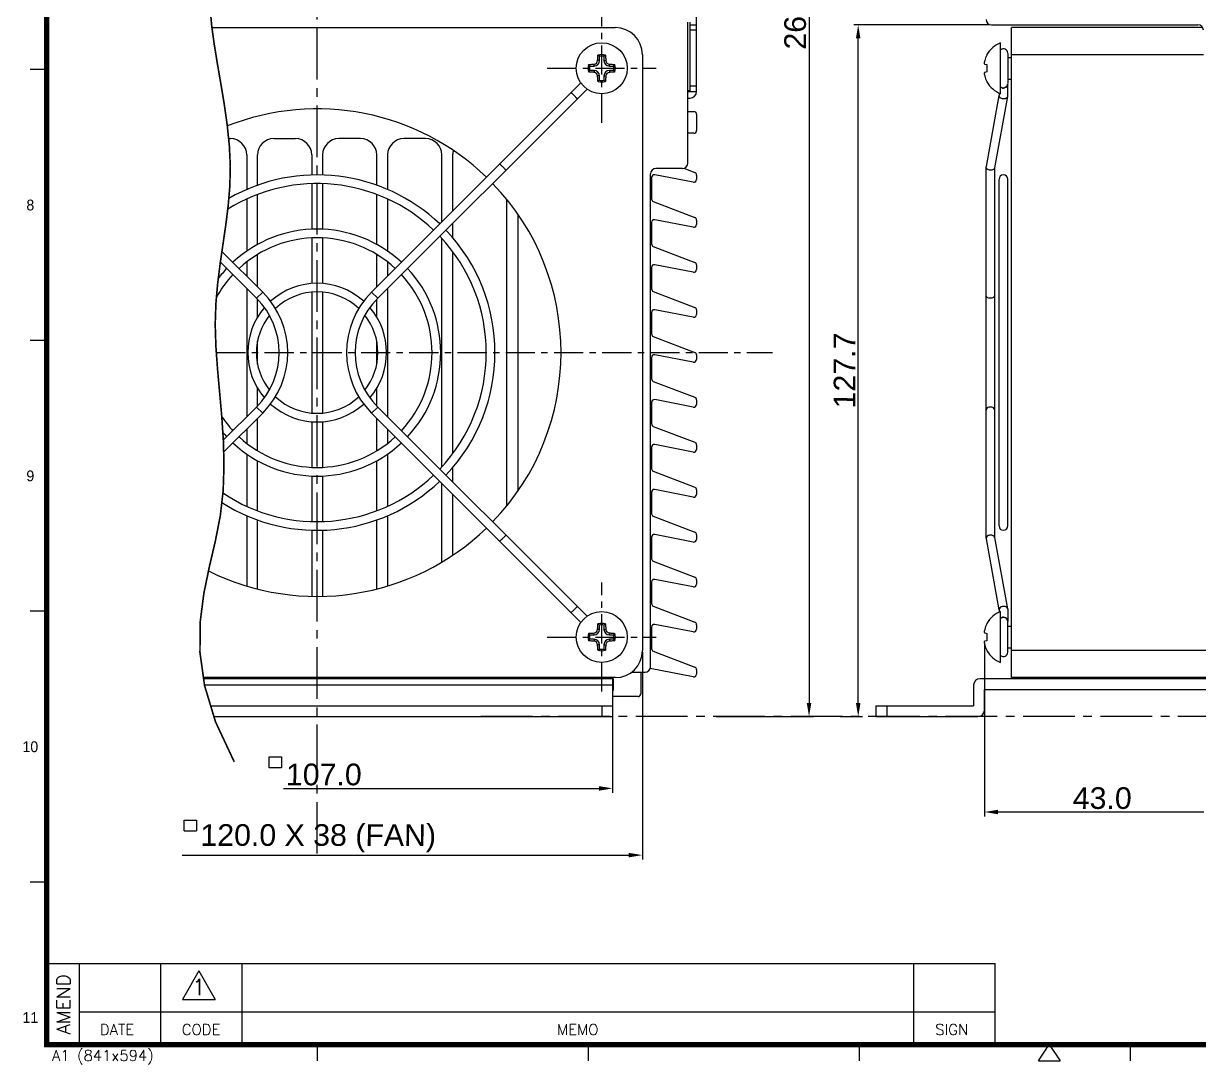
# Model space of a CAD drawing. Extents: x -329 to 5579, y -1942 to 3105.
# Drawn here: x 1796.5 to 2013.5, y -1942 to -1749.8 of the extents above; entities that cross this region are included whole.
import ezdxf
from ezdxf.enums import TextEntityAlignment as Align

# ---------------------------------------------------------------- set-up
doc = ezdxf.new("R2010")
doc.units = 0
doc.header["$PDMODE"] = 3
doc.header["$PDSIZE"] = 1.5
doc.linetypes.add('CENTER', pattern=[17.8, 10.75, -2.35, 2.35, -2.35])
doc.linetypes.add('CENTER2', pattern=[28.575, 19.05, -3.175, 3.175, -3.175])
doc.layers.get('0').update_dxf_attribs({"linetype": 'CONTINUOUS'})
doc.layers.get('DEFPOINTS').update_dxf_attribs({"linetype": 'CONTINUOUS'})
for name, color, linetype in [('3', 112, 'CENTER'), ('BRKT_HEATSINDXF_CONTINUOUS', 7, 'CONTINUOUS'), ('DIM', 1, 'CONTINUOUS'), ('FAN105X38_DXF_CONTINUOUS_L', 7, 'CONTINUOUS'), ('FAN_GRILL120DXF_CONTINUOUS', 7, 'CONTINUOUS'), ('HTSINK-400A_DXF_CONTINUOUS', 7, 'CONTINUOUS'), ('PANEL_F-SPIIDXF_CONTINUOUS', 7, 'CONTINUOUS'), ('PANEL_LT-SPIDXF_CONTINUOUS', 7, 'CONTINUOUS'), ('PH_M4X5_DXF_CONTINUOUS_LIN', 7, 'CONTINUOUS'), ('TH_M4X45_DXF_CONTINUOUS_LI', 7, 'CONTINUOUS')]:
    doc.layers.add(name, color=color, linetype=linetype)
doc.styles.add('OMI-1', font='arial.ttf', dxfattribs={"oblique": 1})
doc.styles.add('SIM', font='simplex')
doc.styles.get("Standard").update_dxf_attribs({"font": 'gulim.ttc', "width": 0.8, "height": 2})
doc.dimstyles.new('1', dxfattribs={"dimtxt": 4, "dimasz": 2.5, "dimexe": 0.8, "dimexo": 0.3, "dimgap": 0.5, "dimtad": 1, "dimtoh": 1, "dimdec": 1, "dimzin": 0, "dimtxsty": 'OMI-1', "dimcen": 0, "dimclrd": 256, "dimclre": 256, "dimclrt": 256, "dimazin": 3, "dimtfac": 0.8, "dimtdec": 1, "dimtix": 1, "dimtmove": 0, "dimatfit": 3, "dimtolj": 1, "dimtzin": 0})

# ---------------------------------------------------------------- blocks, each defined once
blk = doc.blocks.new('*D8159')
at = {"layer": 'DEFPOINTS', "color": 0}
for p in [(1897.63, -1617.6), (1924.02, -1877.8), (1941.47, -1877.8)]:
    blk.add_point(p, dxfattribs=at)
at = {"layer": 'DIM'}
for p, q in [((1897.93, -1617.6), (1942.27, -1617.6)), ((1941.47, -1620.1), (1941.47, -1875.3)), ((1924.32, -1877.8), (1942.27, -1877.8))]:
    blk.add_line(p, q, dxfattribs=at)
for points in [[(1941.89, -1620.1), (1941.06, -1620.1), (1941.47, -1617.6)], [(1941.06, -1875.3), (1941.89, -1875.3), (1941.47, -1877.8)]]:
    blk.add_solid(points, dxfattribs=at)
at = {"layer": 'DIM', "insert": (1938.93, -1747.7), "char_height": 4, "attachment_point": 5, "rotation": 90, "style": 'OMI-1'}
blk.add_mtext('\\A1;260.2', dxfattribs=at)
blk = doc.blocks.new('*D8160')
at = {"layer": 'DEFPOINTS', "color": 0}
for p in [(1950.54, -1750.08), (1974.9, -1750.08), (1946.93, -1877.8)]:
    blk.add_point(p, dxfattribs=at)
at = {"layer": 'DIM'}
for p, q in [((1974.6, -1750.08), (1949.74, -1750.08)), ((1950.54, -1875.3), (1950.54, -1752.58)), ((1947.23, -1877.8), (1951.34, -1877.8))]:
    blk.add_line(p, q, dxfattribs=at)
for points in [[(1950.96, -1752.58), (1950.13, -1752.58), (1950.54, -1750.08)], [(1950.13, -1875.3), (1950.96, -1875.3), (1950.54, -1877.8)]]:
    blk.add_solid(points, dxfattribs=at)
at = {"layer": 'DIM', "insert": (1948.03, -1813.94), "char_height": 4, "attachment_point": 5, "rotation": 90, "style": 'OMI-1'}
blk.add_mtext('\\A1;127.7', dxfattribs=at)

msp = doc.modelspace()

# ---------------------------------------------------------------- linework, layer by layer
at = {"color": 7, "linetype": 'CONTINUOUS'}
for p, q in [((1975.12, -1750.1), (2013.22, -1750.1)), ((1978.82, -1870.6), (1978.82, -1750.6)), ((2014.08, -1750.6), (1978.82, -1750.6)), ((1976.82, -1762.8), (1976.82, -1753.4)), ((1973.88, -1757.35), (1974.29, -1757.42)), ((1974.29, -1755.59), (1974.29, -1755.68)), ((1978.12, -1755.35), (1978.12, -1760.88)), ((1978.12, -1756.1), (1978.82, -1756.1)), ((2014.22, -1755.6), (1978.82, -1755.6)), ((1974.29, -1758.79), (1973.88, -1758.86)), ((1974.29, -1757.42), (1974.29, -1758.79)), ((1974.29, -1760.53), (1974.29, -1760.62)), ((1978.12, -1760.1), (1978.82, -1760.1)), ((1978.12, -1763.23), (1978.12, -1760.97)), ((1976.51, -1763.16), (1974.13, -1776.26)), ((1978.11, -1763.3), (1975.71, -1776.47)), ((1976.52, -1762.67), (1976.52, -1763.16)), ((1978.12, -1763.23), (1978.11, -1763.3)), ((1974.12, -1776.33), (1974.13, -1776.26)), ((1974.12, -1844.88), (1974.12, -1776.33)), ((1975.72, -1844.74), (1975.72, -1776.47)), ((1976.52, -1842.58), (1976.52, -1778.63)), ((1978.12, -1842.58), (1978.12, -1778.63)), ((1974.12, -1844.88), (1974.13, -1844.95)), ((1974.13, -1844.95), (1976.51, -1858.05)), ((1975.71, -1844.74), (1978.11, -1857.91)), ((1976.52, -1858.05), (1976.52, -1858.54)), ((1976.82, -1867.8), (1976.82, -1858.4)), ((1978.12, -1857.98), (1978.11, -1857.91)), ((1978.12, -1857.98), (1978.12, -1860.23)), ((1974.29, -1860.59), (1974.29, -1860.68)), ((1978.12, -1865.86), (1978.12, -1860.33)), ((1978.12, -1861.1), (1978.82, -1861.1)), ((1973.88, -1862.35), (1974.29, -1862.42)), ((1974.29, -1862.42), (1974.29, -1863.79)), ((1974.29, -1863.79), (1973.88, -1863.86)), ((1974.29, -1865.53), (1974.29, -1865.62)), ((1978.12, -1865.1), (1978.82, -1865.1)), ((2014.72, -1865.6), (1978.82, -1865.6)), ((1971.82, -1872), (1971.82, -1875.8)), ((2016.82, -1870.8), (1973.02, -1870.8)), ((2016.82, -1870.6), (1978.82, -1870.6)), ((1973.82, -1876.6), (1973.82, -1872.8)), ((1973.82, -1872.8), (2016.82, -1872.8)), ((1953.82, -1875.8), (1953.82, -1877.8)), ((1953.82, -1875.8), (1971.82, -1875.8)), ((1955.82, -1875.8), (1955.82, -1877.8)), ((1953.82, -1877.8), (1972.62, -1877.8))]:
    msp.add_line(p, q, dxfattribs=at)
for p, q in [((1800.8, -1758.35), (1797.8, -1758.35)), ((1800.8, -1808.35), (1797.8, -1808.35)), ((1800.8, -1858.35), (1797.8, -1858.35)), ((1800.8, -1908.35), (1797.8, -1908.35)), ((1800.8, -1923.35), (1975.8, -1923.35)), ((1806.8, -1923.35), (1806.8, -1938.35)), ((1821.8, -1923.35), (1821.8, -1938.35)), ((1836.8, -1923.35), (1836.8, -1938.35)), ((1960.8, -1938.35), (1960.8, -1923.35)), ((1975.8, -1938.35), (1975.8, -1923.35)), ((1828.9, -1924.74), (1825.9, -1929.99)), ((1828.9, -1924.74), (1831.9, -1929.99)), ((1825.9, -1929.99), (1831.9, -1929.99)), ((1975.8, -1932.35), (1806.8, -1932.35)), ((1850.8, -1941.35), (1850.8, -1938.35)), ((1900.8, -1941.35), (1900.8, -1938.35)), ((1950.8, -1941.35), (1950.8, -1938.35)), ((1983.8, -1941.35), (1985.8, -1938.35)), ((1985.8, -1938.35), (1987.8, -1941.35)), ((2000.8, -1941.35), (2000.8, -1938.35)), ((1983.8, -1941.35), (1987.8, -1941.35))]:
    msp.add_line(p, q)
at = {"const_width": 1}
msp.add_lwpolyline([(2600.8, -1388.35), (1800.8, -1388.35), (1800.8, -1938.35), (2600.8, -1938.35)], close=True, dxfattribs=at)
at = {"color": 7, "linetype": 'CONTINUOUS'}
for centre, radius, start, end in [((1975.12, -1749.1), 1, 180, 270), ((2013.22, -1751.1), 1, 0, 90), ((1978.67, -1758.1), 5.05, 111.5019, 150.0855), ((1977.32, -1755.3), 0.8, 0, 128.9044), ((1978.79, -1758.1), 5.11, 151.7023, 163.9637), ((1978.79, -1758.11), 5.11, 196.0363, 208.2977), ((1978.67, -1758.1), 5.05, 209.9145, 248.4981), ((1977.32, -1760.9), 0.8, 231.0956, 0), ((1977.24, -1760.89), 0.849, 240.3276, 244.7348), ((1977.32, -1760.64), 1.12, 261.9856, 269.9885), ((1977.32, -1778.6), 0.8, 0, 180), ((1977.32, -1842.6), 0.8, 180, 0), ((1978.67, -1863.1), 5.05, 111.5019, 150.0855), ((1978.79, -1863.1), 5.11, 151.7023, 163.9637), ((1977.32, -1860.3), 0.8, 0, 128.9044), ((1977.24, -1860.32), 0.849, 115.2652, 119.6724), ((1977.32, -1860.57), 1.12, 90.0115, 98.0144), ((1978.79, -1863.11), 5.11, 196.0363, 208.2977), ((1978.67, -1863.1), 5.05, 209.9145, 248.4981), ((1977.32, -1865.9), 0.8, 231.0956, 0), ((1973.02, -1872), 1.2, 90, 180), ((1972.62, -1876.6), 1.2, 270, 0)]:
    msp.add_arc(centre, radius, start, end, dxfattribs=at)
for points, knots in [([(1973.88, -1756.69), (1973.86, -1756.77), (1973.82, -1756.92), (1973.8, -1757.1), (1973.81, -1757.22), (1973.82, -1757.29), (1973.84, -1757.33), (1973.87, -1757.35), (1973.88, -1757.35)], [0, 0, 0, 0, 0.361507, 0.66813, 0.787262, 0.879636, 0.947234, 1, 1, 1, 1]), ([(1973.88, -1758.86), (1973.87, -1758.86), (1973.84, -1758.88), (1973.82, -1758.92), (1973.81, -1758.99), (1973.8, -1759.11), (1973.82, -1759.29), (1973.86, -1759.44), (1973.88, -1759.52)], [0, 0, 0, 0, 0.052734, 0.120271, 0.212573, 0.331653, 0.63834, 1, 1, 1, 1]), ([(1978.12, -1761.19), (1978.12, -1761.28), (1978.04, -1761.49), (1977.86, -1761.61), (1977.76, -1761.66)], [0, 0, 0, 0, 0.460776, 1, 1, 1, 1]), ([(1977.32, -1763.76), (1977.12, -1763.75), (1976.76, -1763.66), (1976.52, -1763.32), (1976.52, -1763.16)], [0, 0, 0, 0, 0.557768, 1, 1, 1, 1]), ([(1978.06, -1763.45), (1978.03, -1763.5), (1977.84, -1763.71), (1977.53, -1763.77), (1977.32, -1763.76)], [0, 0, 0, 0, 0.221218, 1, 1, 1, 1]), ([(1974.92, -1776.93), (1974.72, -1776.92), (1974.36, -1776.83), (1974.12, -1776.49), (1974.12, -1776.33)], [0, 0, 0, 0, 0.557766, 1, 1, 1, 1]), ([(1975.58, -1776.71), (1975.54, -1776.75), (1975.35, -1776.89), (1975.1, -1776.94), (1974.92, -1776.93)], [0, 0, 0, 0, 0.227245, 1, 1, 1, 1]), ([(1974.92, -1800.56), (1974.72, -1800.56), (1974.36, -1800.49), (1974.12, -1800.15), (1974.12, -1800)], [0, 0, 0, 0, 0.559768, 1, 1, 1, 1]), ([(1975.72, -1800), (1975.72, -1800.15), (1975.48, -1800.49), (1975.12, -1800.56), (1974.92, -1800.56)], [0, 0, 0, 0, 0.440232, 1, 1, 1, 1]), ([(1974.92, -1820.65), (1974.72, -1820.65), (1974.36, -1820.72), (1974.12, -1821.06), (1974.12, -1821.21)], [0, 0, 0, 0, 0.559768, 1, 1, 1, 1]), ([(1975.72, -1821.21), (1975.72, -1821.06), (1975.48, -1820.72), (1975.12, -1820.65), (1974.92, -1820.65)], [0, 0, 0, 0, 0.440232, 1, 1, 1, 1]), ([(1974.92, -1844.28), (1974.72, -1844.29), (1974.36, -1844.38), (1974.12, -1844.72), (1974.12, -1844.88)], [0, 0, 0, 0, 0.557766, 1, 1, 1, 1]), ([(1975.58, -1844.5), (1975.54, -1844.46), (1975.35, -1844.32), (1975.1, -1844.27), (1974.92, -1844.28)], [0, 0, 0, 0, 0.227245, 1, 1, 1, 1]), ([(1977.32, -1857.45), (1977.12, -1857.46), (1976.76, -1857.55), (1976.52, -1857.89), (1976.52, -1858.05)], [0, 0, 0, 0, 0.557768, 1, 1, 1, 1]), ([(1978.06, -1857.76), (1978.03, -1857.71), (1977.84, -1857.5), (1977.53, -1857.44), (1977.32, -1857.45)], [0, 0, 0, 0, 0.221218, 1, 1, 1, 1]), ([(1978.12, -1860.02), (1978.12, -1859.93), (1978.04, -1859.72), (1977.86, -1859.6), (1977.76, -1859.55)], [0, 0, 0, 0, 0.460776, 1, 1, 1, 1]), ([(1973.88, -1861.69), (1973.86, -1861.77), (1973.82, -1861.92), (1973.8, -1862.1), (1973.81, -1862.22), (1973.82, -1862.29), (1973.84, -1862.33), (1973.87, -1862.35), (1973.88, -1862.35)], [0, 0, 0, 0, 0.361507, 0.66813, 0.787262, 0.879636, 0.947234, 1, 1, 1, 1]), ([(1973.88, -1863.86), (1973.87, -1863.86), (1973.84, -1863.88), (1973.82, -1863.92), (1973.81, -1863.99), (1973.8, -1864.11), (1973.82, -1864.29), (1973.86, -1864.44), (1973.88, -1864.52)], [0, 0, 0, 0, 0.052734, 0.120271, 0.212573, 0.331653, 0.63834, 1, 1, 1, 1])]:
    msp.add_open_spline(points, degree=3, knots=knots, dxfattribs=at)
for points in [[(1977.16, -1761.75), (1977.06, -1761.73), (1976.96, -1761.7), (1976.87, -1761.66)], [(1977.76, -1761.66), (1977.63, -1761.73), (1977.47, -1761.76), (1977.32, -1761.76)], [(1978.11, -1763.3), (1978.1, -1763.35), (1978.08, -1763.4), (1978.06, -1763.45)], [(1975.71, -1776.47), (1975.7, -1776.56), (1975.65, -1776.65), (1975.58, -1776.71)], [(1975.71, -1844.74), (1975.7, -1844.65), (1975.65, -1844.56), (1975.58, -1844.5)], [(1978.11, -1857.91), (1978.1, -1857.86), (1978.08, -1857.81), (1978.06, -1857.76)], [(1977.16, -1859.46), (1977.06, -1859.48), (1976.96, -1859.51), (1976.87, -1859.55)], [(1977.76, -1859.55), (1977.63, -1859.48), (1977.47, -1859.45), (1977.32, -1859.45)]]:
    msp.add_open_spline(points, degree=3, dxfattribs=at)
at = {"layer": '3', "linetype": 'CENTER2', "ltscale": 0.5}
for p, q in [((1850.72, -1903.08), (1850.72, -1611.19)), ((2576.27, -1877.8), (1880.46, -1877.8))]:
    msp.add_line(p, q, dxfattribs=at)
at = {"layer": '3', "linetype": 'CENTER', "ltscale": 0.5}
for p, q in [((1903.22, -1768.17), (1903.22, -1748.04)), ((1893.16, -1758.1), (1913.28, -1758.1)), ((1832.12, -1810.6), (1934.72, -1810.6)), ((1903.22, -1873.17), (1903.22, -1853.04)), ((1893.16, -1863.1), (1913.28, -1863.1))]:
    msp.add_line(p, q, dxfattribs=at)
at = {"layer": 'BRKT_HEATSINDXF_CONTINUOUS', "color": 7, "linetype": 'CONTINUOUS'}
for p, q in [((1905.22, -1870.8), (1829.78, -1870.8)), ((1905.22, -1872), (1829.94, -1872)), ((1905.22, -1870.8), (1905.22, -1877.8)), ((1831.08, -1875.8), (1905.22, -1875.8)), ((1903.22, -1875.8), (1903.22, -1877.8)), ((1831.68, -1877.8), (1905.22, -1877.8))]:
    msp.add_line(p, q, dxfattribs=at)
at = {"layer": 'DIM'}
for p, q in [((1973.84, -1864.19), (1973.84, -1896.21)), ((1910.72, -1865.9), (1910.72, -1904.16)), ((1905.22, -1873.47), (1905.22, -1891.84)), ((1841.89, -1885.24), (1844.15, -1885.24)), ((1841.89, -1887.26), (1841.89, -1885.24)), ((1844.15, -1885.24), (1844.15, -1887.26)), ((1844.15, -1887.26), (1841.89, -1887.26)), ((1844.52, -1891.04), (1902.72, -1891.04)), ((2014.32, -1895.41), (1976.34, -1895.41)), ((1826.17, -1898.9), (1826.17, -1896.88)), ((1826.17, -1896.88), (1828.43, -1896.88)), ((1828.43, -1896.88), (1828.43, -1898.9)), ((1826.17, -1898.9), (1828.43, -1898.9)), ((1825.81, -1903.36), (1908.22, -1903.36))]:
    msp.add_line(p, q, dxfattribs=at)
at = {"layer": 'DIM', "const_width": 0.3, "flags": 128}
msp.add_lwpolyline([(1830.97, -1747.02), (1831.26, -1750.25), (1831.73, -1753.69), (1832.32, -1757.29), (1832.96, -1761.01), (1833.59, -1764.81), (1834.13, -1768.63), (1834.52, -1772.44), (1834.7, -1776.19), (1834.61, -1779.85), (1834.31, -1783.44), (1833.87, -1787), (1833.35, -1790.55), (1832.83, -1794.13), (1832.37, -1797.78), (1832.04, -1801.53), (1831.91, -1805.42), (1832.04, -1809.46), (1832.34, -1813.65), (1832.73, -1817.97), (1833.12, -1822.39), (1833.42, -1826.9), (1833.53, -1831.47), (1833.38, -1836.08), (1832.85, -1840.72), (1831.94, -1845.38), (1830.83, -1850.13), (1829.81, -1855.08), (1829.14, -1860.32), (1829.1, -1865.95), (1829.95, -1872.07), (1831.97, -1878.76), (1835.42, -1886.14)], dxfattribs=at)
at = {"layer": 'DIM'}
for points in [[(1902.72, -1891.46), (1902.72, -1890.63), (1905.22, -1891.04)], [(1976.34, -1894.99), (1976.34, -1895.82), (1973.84, -1895.41)], [(1908.22, -1903.78), (1908.22, -1902.95), (1910.72, -1903.36)]]:
    msp.add_solid(points, dxfattribs=at)
at = {"layer": 'FAN105X38_DXF_CONTINUOUS_L', "color": 7, "linetype": 'CONTINUOUS'}
for p, q in [((1831.31, -1750.6), (1905.72, -1750.6)), ((1910.72, -1755.6), (1910.72, -1865.6)), ((1905.72, -1870.6), (1829.75, -1870.6))]:
    msp.add_line(p, q, dxfattribs=at)
for centre, radius, start, end in [((1905.72, -1755.6), 5, 0, 90), ((1850.72, -1810.6), 45, 46.0171, 111.6102), ((1850.72, -1810.6), 45, 316.0171, 43.9829), ((1850.72, -1810.6), 45, 243.5489, 313.9829), ((1905.72, -1865.6), 5, 270, 0)]:
    msp.add_arc(centre, radius, start, end, dxfattribs=at)
at = {"layer": 'FAN_GRILL120DXF_CONTINUOUS', "color": 7, "linetype": 'CONTINUOUS'}
for p, q in [((1860.76, -1799.43), (1899.38, -1760.81)), ((1861.89, -1800.56), (1900.51, -1761.94)), ((1840.68, -1799.43), (1833.15, -1791.91)), ((1839.55, -1800.56), (1832.86, -1793.88)), ((1839.55, -1800.56), (1840.68, -1799.43)), ((1861.89, -1800.56), (1860.76, -1799.43)), ((1839.55, -1820.65), (1833.41, -1826.78)), ((1840.68, -1821.78), (1833.47, -1828.98)), ((1839.55, -1820.65), (1840.68, -1821.78)), ((1861.89, -1820.65), (1860.76, -1821.78)), ((1860.76, -1821.78), (1899.38, -1860.4)), ((1861.89, -1820.65), (1900.51, -1859.27))]:
    msp.add_line(p, q, dxfattribs=at)
for centre, radius, start, end in [((1850.72, -1810.6), 32.8, 46.3982, 119.7912), ((1850.72, -1810.6), 31.2, 46.47, 121.9042), ((1850.72, -1810.6), 22.8, 47.0118, 132.9882), ((1850.72, -1810.6), 21.2, 47.1636, 132.8364), ((1850.72, -1810.6), 31.2, 316.47, 43.53), ((1850.72, -1810.6), 32.8, 316.3982, 43.6018), ((1850.72, -1810.6), 21.2, 137.1636, 151.2087), ((1850.72, -1810.6), 22.8, 137.0118, 143.1466), ((1850.72, -1810.6), 21.2, 317.1636, 42.8364), ((1850.72, -1810.6), 22.8, 317.0118, 42.9882), ((1850.72, -1810.6), 12.8, 47.85, 132.15), ((1829.5, -1810.6), 14.2, 315, 45), ((1829.5, -1810.6), 15.8, 315, 45), ((1850.72, -1810.6), 11.2, 46.6843, 133.3157), ((1871.93, -1810.6), 15.8, 135, 225), ((1871.93, -1810.6), 14.2, 135, 225), ((1850.72, -1810.6), 12.8, 139.4145, 220.5855), ((1850.72, -1810.6), 12.8, 319.4145, 40.5855), ((1850.72, -1810.6), 11.2, 141.9207, 218.0793), ((1850.72, -1810.6), 11.2, 321.9207, 38.0793), ((1850.72, -1810.6), 12.8, 227.85, 312.15), ((1850.72, -1810.6), 11.2, 226.6843, 313.3157), ((1850.72, -1810.6), 21.2, 213.9078, 222.8364), ((1850.72, -1810.6), 22.8, 220.2488, 222.9882), ((1850.72, -1810.6), 21.2, 227.1636, 312.8364), ((1850.72, -1810.6), 22.8, 227.0118, 312.9882), ((1850.72, -1810.6), 31.2, 236.1281, 313.53), ((1850.72, -1810.6), 32.8, 237.5698, 313.6018)]:
    msp.add_arc(centre, radius, start, end, dxfattribs=at)
for points, knots in [([(1898.69, -1763.76), (1898.7, -1763.76), (1898.68, -1763.73), (1898.66, -1763.7), (1898.61, -1763.64), (1898.52, -1763.53), (1898.37, -1763.37), (1898.16, -1763.16), (1897.96, -1762.96), (1897.79, -1762.8), (1897.68, -1762.71), (1897.62, -1762.66), (1897.59, -1762.64), (1897.57, -1762.63), (1897.56, -1762.63)], [0, 0, 0, 0, 0.011393, 0.04021, 0.086408, 0.148302, 0.309658, 0.5, 0.690342, 0.851698, 0.913592, 0.95979, 0.988607, 1, 1, 1, 1]), ([(1885.52, -1776.93), (1885.53, -1776.93), (1885.51, -1776.9), (1885.49, -1776.87), (1885.44, -1776.81), (1885.35, -1776.7), (1885.2, -1776.54), (1884.99, -1776.33), (1884.79, -1776.13), (1884.62, -1775.97), (1884.51, -1775.88), (1884.45, -1775.83), (1884.42, -1775.81), (1884.4, -1775.8), (1884.39, -1775.8)], [0, 0, 0, 0, 0.011393, 0.04021, 0.086407, 0.148301, 0.309658, 0.5, 0.690342, 0.851699, 0.913593, 0.95979, 0.988607, 1, 1, 1, 1]), ([(1885.52, -1844.28), (1885.53, -1844.28), (1885.51, -1844.31), (1885.49, -1844.34), (1885.44, -1844.4), (1885.35, -1844.51), (1885.2, -1844.67), (1884.99, -1844.88), (1884.79, -1845.08), (1884.62, -1845.24), (1884.51, -1845.33), (1884.45, -1845.38), (1884.42, -1845.4), (1884.4, -1845.41), (1884.39, -1845.41)], [0, 0, 0, 0, 0.011393, 0.04021, 0.086407, 0.148301, 0.309658, 0.5, 0.690342, 0.851699, 0.913593, 0.95979, 0.988607, 1, 1, 1, 1]), ([(1898.69, -1857.45), (1898.7, -1857.45), (1898.68, -1857.48), (1898.66, -1857.51), (1898.61, -1857.57), (1898.52, -1857.68), (1898.37, -1857.84), (1898.16, -1858.05), (1897.96, -1858.25), (1897.79, -1858.41), (1897.68, -1858.5), (1897.62, -1858.55), (1897.59, -1858.57), (1897.57, -1858.58), (1897.56, -1858.58)], [0, 0, 0, 0, 0.011393, 0.04021, 0.086408, 0.148302, 0.309658, 0.5, 0.690342, 0.851698, 0.913592, 0.95979, 0.988607, 1, 1, 1, 1])]:
    msp.add_open_spline(points, degree=3, knots=knots, dxfattribs=at)
at = {"layer": 'HTSINK-400A_DXF_CONTINUOUS', "color": 7, "linetype": 'CONTINUOUS'}
for p, q in [((1919.12, -1766.1), (1920.22, -1766.1)), ((1920.72, -1766.6), (1920.72, -1769.6)), ((1920.22, -1770.1), (1919.12, -1770.1)), ((1834.38, -1771.1), (1834.72, -1771.1)), ((1842.72, -1771.1), (1846.72, -1771.1)), ((1858.72, -1771.1), (1854.72, -1771.1)), ((1870.72, -1771.1), (1866.72, -1771.1)), ((1837.72, -1774.1), (1837.72, -1780.51)), ((1839.72, -1779.72), (1839.72, -1774.1)), ((1849.72, -1774.1), (1849.72, -1777.82)), ((1851.72, -1774.1), (1851.72, -1777.82)), ((1861.72, -1779.72), (1861.72, -1774.1)), ((1863.72, -1774.1), (1863.72, -1780.51)), ((1873.72, -1786.47), (1873.72, -1774.1)), ((1875.72, -1774.1), (1875.72, -1784.47)), ((1918.37, -1776.57), (1920.4, -1777.35)), ((1912.42, -1778.27), (1912.42, -1782.24)), ((1920.12, -1779.16), (1913.01, -1777.78)), ((1920.72, -1777.82), (1920.72, -1778.67)), ((1849.72, -1779.42), (1849.72, -1787.84)), ((1851.72, -1779.42), (1851.72, -1787.84)), ((1837.72, -1782.25), (1837.72, -1791.89)), ((1839.72, -1790.65), (1839.72, -1781.42)), ((1861.72, -1790.65), (1861.72, -1781.42)), ((1863.72, -1782.25), (1863.72, -1791.89)), ((1885.72, -1838.89), (1885.72, -1782.32)), ((1912.74, -1782.71), (1920.4, -1785.65)), ((1887.72, -1785.02), (1887.72, -1836.19)), ((1875.72, -1786.74), (1875.72, -1789.39)), ((1912.42, -1786.57), (1912.42, -1790.54)), ((1920.12, -1787.46), (1913.01, -1786.08)), ((1920.72, -1786.12), (1920.72, -1786.97)), ((1849.72, -1789.44), (1849.72, -1797.85)), ((1851.72, -1789.44), (1851.72, -1797.85)), ((1873.72, -1831.67), (1873.72, -1789.54)), ((1875.72, -1791.96), (1875.72, -1829.25)), ((1912.74, -1791.01), (1920.4, -1793.95)), ((1837.72, -1793.86), (1837.72, -1796.47)), ((1839.72, -1798.47), (1839.72, -1792.49)), ((1861.72, -1798.47), (1861.72, -1792.49)), ((1863.72, -1793.86), (1863.72, -1796.47)), ((1912.42, -1794.87), (1912.42, -1798.84)), ((1920.12, -1795.76), (1913.01, -1794.38)), ((1920.72, -1794.42), (1920.72, -1795.27)), ((1837.72, -1798.74), (1837.72, -1822.47)), ((1839.72, -1804.08), (1839.72, -1800.75)), ((1849.72, -1799.46), (1849.72, -1821.75)), ((1851.72, -1799.46), (1851.72, -1821.75)), ((1861.72, -1804.08), (1861.72, -1800.75)), ((1863.72, -1798.74), (1863.72, -1822.47)), ((1912.74, -1799.31), (1920.4, -1802.25)), ((1920.12, -1804.06), (1913.01, -1802.68)), ((1920.72, -1802.72), (1920.72, -1803.57)), ((1912.42, -1803.17), (1912.42, -1807.14)), ((1839.72, -1812.71), (1839.72, -1808.5)), ((1861.72, -1812.71), (1861.72, -1808.5)), ((1912.74, -1807.61), (1920.4, -1810.55)), ((1912.42, -1811.47), (1912.42, -1815.44)), ((1920.12, -1812.36), (1913.01, -1810.98)), ((1920.72, -1811.02), (1920.72, -1811.87)), ((1912.74, -1815.91), (1920.4, -1818.85)), ((1839.72, -1820.46), (1839.72, -1817.13)), ((1861.72, -1820.46), (1861.72, -1817.13)), ((1912.42, -1819.77), (1912.42, -1823.74)), ((1920.12, -1820.66), (1913.01, -1819.28)), ((1920.72, -1819.32), (1920.72, -1820.17)), ((1839.72, -1828.72), (1839.72, -1822.74)), ((1849.72, -1823.36), (1849.72, -1831.77)), ((1851.72, -1823.36), (1851.72, -1831.77)), ((1861.72, -1828.72), (1861.72, -1822.74)), ((1912.74, -1824.21), (1920.4, -1827.15)), ((1837.72, -1824.74), (1837.72, -1827.35)), ((1863.72, -1824.74), (1863.72, -1827.35)), ((1912.42, -1828.07), (1912.42, -1832.04)), ((1920.12, -1828.96), (1913.01, -1827.58)), ((1920.72, -1827.62), (1920.72, -1828.47)), ((1837.72, -1829.32), (1837.72, -1838.96)), ((1839.72, -1839.79), (1839.72, -1830.56)), ((1861.72, -1839.79), (1861.72, -1830.56)), ((1863.72, -1829.32), (1863.72, -1838.96)), ((1875.72, -1831.82), (1875.72, -1834.47)), ((1912.74, -1832.51), (1920.4, -1835.45)), ((1849.72, -1833.37), (1849.72, -1841.79)), ((1851.72, -1833.37), (1851.72, -1841.79)), ((1873.72, -1849.27), (1873.72, -1834.74)), ((1875.72, -1836.74), (1875.72, -1848.01)), ((1912.42, -1836.37), (1912.42, -1840.34)), ((1920.12, -1837.26), (1913.01, -1835.88)), ((1920.72, -1835.92), (1920.72, -1836.77)), ((1837.72, -1840.7), (1837.72, -1853.67)), ((1839.72, -1854.23), (1839.72, -1841.49)), ((1861.72, -1854.23), (1861.72, -1841.49)), ((1863.72, -1840.7), (1863.72, -1853.67)), ((1912.74, -1840.81), (1920.4, -1843.75)), ((1849.72, -1843.39), (1849.72, -1855.58)), ((1851.72, -1843.39), (1851.72, -1855.58)), ((1912.42, -1844.67), (1912.42, -1848.64)), ((1920.12, -1845.56), (1913.01, -1844.18)), ((1920.72, -1844.22), (1920.72, -1845.07)), ((1912.74, -1849.11), (1920.4, -1852.05)), ((1920.12, -1853.86), (1913.01, -1852.48)), ((1920.72, -1852.52), (1920.72, -1853.37)), ((1912.42, -1852.97), (1912.42, -1856.94)), ((1912.74, -1857.41), (1920.4, -1860.35)), ((1912.42, -1861.27), (1912.42, -1865.24)), ((1920.12, -1862.16), (1913.01, -1860.78)), ((1920.72, -1860.82), (1920.72, -1861.67)), ((1912.74, -1865.71), (1920.4, -1868.65)), ((1910.42, -1869.6), (1910.42, -1873.6)), ((1920.12, -1870.46), (1912.16, -1868.91)), ((1920.72, -1869.12), (1920.72, -1869.97)), ((1905.42, -1870.8), (1905.22, -1870.8)), ((1905.42, -1872.9), (1905.42, -1870.8)), ((1905.22, -1872.9), (1905.42, -1872.9)), ((1909.92, -1874.1), (1905.22, -1874.1))]:
    msp.add_line(p, q, dxfattribs=at)
for centre, radius, start, end in [((1920.22, -1766.6), 0.5, 0, 90), ((1920.22, -1769.6), 0.5, 270, 0), ((1834.72, -1774.1), 3, 0, 90), ((1842.72, -1774.1), 3, 90, 180), ((1846.72, -1774.1), 3, 0, 90), ((1854.72, -1774.1), 3, 90, 180), ((1858.72, -1774.1), 3, 0, 90), ((1866.72, -1774.1), 3, 90, 180), ((1870.72, -1774.1), 3, 0, 90), ((1878.72, -1774.1), 3, 164.0982, 180), ((1912.92, -1778.27), 0.5, 79, 180), ((1920.22, -1778.67), 0.5, 259, 0), ((1920.22, -1777.82), 0.5, 0, 69), ((1912.92, -1782.24), 0.5, 180, 249), ((1912.92, -1786.57), 0.5, 79, 180), ((1920.22, -1786.97), 0.5, 259, 0), ((1920.22, -1786.12), 0.5, 0, 69), ((1912.92, -1790.54), 0.5, 180, 249), ((1920.22, -1794.42), 0.5, 0, 69), ((1912.92, -1794.87), 0.5, 79, 180), ((1920.22, -1795.27), 0.5, 259, 0), ((1912.92, -1798.84), 0.5, 180, 249), ((1912.92, -1803.17), 0.5, 79, 180), ((1920.22, -1802.72), 0.5, 0, 69), ((1920.22, -1803.57), 0.5, 259, 0), ((1912.92, -1807.14), 0.5, 180, 249), ((1912.92, -1811.47), 0.5, 79, 180), ((1920.22, -1811.02), 0.5, 0, 69), ((1920.22, -1811.87), 0.5, 259, 0), ((1912.92, -1815.44), 0.5, 180, 249), ((1912.92, -1819.77), 0.5, 79, 180), ((1920.22, -1820.17), 0.5, 259, 0), ((1920.22, -1819.32), 0.5, 0, 69), ((1912.92, -1823.74), 0.5, 180, 249), ((1912.92, -1828.07), 0.5, 79, 180), ((1920.22, -1828.47), 0.5, 259, 0), ((1920.22, -1827.62), 0.5, 0, 69), ((1912.92, -1832.04), 0.5, 180, 249), ((1920.22, -1835.92), 0.5, 0, 69), ((1912.92, -1836.37), 0.5, 79, 180), ((1920.22, -1836.77), 0.5, 259, 0), ((1912.92, -1840.34), 0.5, 180, 249), ((1920.22, -1844.22), 0.5, 0, 69), ((1912.92, -1844.67), 0.5, 79, 180), ((1920.22, -1845.07), 0.5, 259, 0), ((1912.92, -1848.64), 0.5, 180, 249), ((1912.92, -1852.97), 0.5, 79, 180), ((1920.22, -1852.52), 0.5, 0, 69), ((1920.22, -1853.37), 0.5, 259, 0), ((1912.92, -1856.94), 0.5, 180, 249), ((1912.92, -1861.27), 0.5, 79, 180), ((1920.22, -1860.82), 0.5, 0, 69), ((1920.22, -1861.67), 0.5, 259, 0), ((1912.92, -1865.24), 0.5, 180, 249), ((1920.22, -1869.97), 0.5, 259, 0), ((1920.22, -1869.12), 0.5, 0, 69), ((1901.72, -1870.3), 0.5, 216.9836, 270), ((1909.92, -1873.6), 0.5, 270, 0)]:
    msp.add_arc(centre, radius, start, end, dxfattribs=at)
at = {"layer": 'PANEL_F-SPIIDXF_CONTINUOUS', "color": 7, "linetype": 'CONTINUOUS'}
for p, q in [((1919.12, -1775.6), (1919.12, -1749.6)), ((1918.12, -1776.6), (1913.22, -1776.6)), ((1912.22, -1868.6), (1912.22, -1777.6)), ((1908.71, -1869.6), (1911.22, -1869.6))]:
    msp.add_line(p, q, dxfattribs=at)
for centre, start, end in [((1913.22, -1777.6), 90, 180), ((1918.12, -1775.6), 270, 0), ((1911.22, -1868.6), 270, 0)]:
    msp.add_arc(centre, 1, start, end, dxfattribs=at)
at = {"layer": 'PANEL_LT-SPIDXF_CONTINUOUS', "color": 7, "linetype": 'CONTINUOUS'}
for p, q in [((1920.72, -1762.4), (1920.72, -1647.8)), ((1919.52, -1762.4), (1919.52, -1749.6)), ((1919.52, -1750.1), (1920.72, -1750.1)), ((1920.72, -1751.1), (1919.52, -1751.1)), ((1920.72, -1761.4), (1919.52, -1761.4)), ((1919.12, -1762.2), (1919.52, -1762.2)), ((1919.12, -1762.4), (1920.72, -1762.4)), ((1919.12, -1763.6), (1919.52, -1763.6))]:
    msp.add_line(p, q, dxfattribs=at)
msp.add_arc((1919.52, -1762.4), 1.2, 270, 0, dxfattribs=at)
at = {"layer": 'PH_M4X5_DXF_CONTINUOUS_LIN', "color": 7, "linetype": 'CONTINUOUS'}
for p, q in [((1888.72, -1870.6), (1888.72, -1870.8)), ((1892.72, -1870.6), (1892.72, -1870.8))]:
    msp.add_line(p, q, dxfattribs=at)
at = {"layer": 'TH_M4X45_DXF_CONTINUOUS_LI', "color": 7, "linetype": 'CONTINUOUS'}
for p, q in [((1901.8, -1757.69), (1901.8, -1757.35)), ((1902.8, -1756.69), (1902.46, -1756.69)), ((1902.8, -1756.69), (1902.8, -1755.89)), ((1903.63, -1755.89), (1903.63, -1756.69)), ((1903.63, -1756.69), (1903.97, -1756.69)), ((1904.63, -1757.69), (1904.63, -1757.35)), ((1901.01, -1757.69), (1901.8, -1757.69)), ((1901.8, -1758.52), (1901.01, -1758.52)), ((1901.8, -1758.52), (1901.8, -1758.86)), ((1902.8, -1759.52), (1902.46, -1759.52)), ((1902.8, -1760.32), (1902.8, -1759.52)), ((1903.63, -1759.52), (1903.97, -1759.52)), ((1903.63, -1759.52), (1903.63, -1760.32)), ((1904.63, -1757.69), (1905.43, -1757.69)), ((1905.43, -1758.52), (1904.63, -1758.52)), ((1904.63, -1758.52), (1904.63, -1758.86)), ((1902.8, -1861.69), (1902.8, -1860.89)), ((1903.63, -1860.89), (1903.63, -1861.69)), ((1901.01, -1862.69), (1901.8, -1862.69)), ((1901.8, -1863.52), (1901.01, -1863.52)), ((1901.8, -1862.69), (1901.8, -1862.35)), ((1901.8, -1863.52), (1901.8, -1863.86)), ((1902.8, -1861.69), (1902.46, -1861.69)), ((1903.63, -1861.69), (1903.97, -1861.69)), ((1904.63, -1862.69), (1904.63, -1862.35)), ((1904.63, -1862.69), (1905.43, -1862.69)), ((1905.43, -1863.52), (1904.63, -1863.52)), ((1904.63, -1863.52), (1904.63, -1863.86)), ((1902.8, -1864.52), (1902.46, -1864.52)), ((1902.8, -1865.32), (1902.8, -1864.52)), ((1903.63, -1864.52), (1903.97, -1864.52)), ((1903.63, -1864.52), (1903.63, -1865.32))]:
    msp.add_line(p, q, dxfattribs=at)
for centre in [(1903.22, -1758.1), (1903.22, -1863.1)]:
    msp.add_circle(centre, 4.7, dxfattribs=at)
for centre, radius, start, end in [((1901.8, -1756.69), 1, 270, 0), ((1903.22, -1758.1), 2.52, 74.2586, 105.7414), ((1903.22, -1758.1), 2.25, 79.3916, 100.6084), ((1904.63, -1756.69), 1, 180, 270), ((1903.22, -1758.1), 2.52, 164.2586, 195.7414), ((1903.22, -1758.1), 2.25, 169.3916, 190.6084), ((1901.8, -1759.52), 1, 0, 90), ((1904.63, -1759.52), 1, 90, 180), ((1903.22, -1758.1), 2.25, 349.3916, 10.6084), ((1903.22, -1758.1), 2.52, 344.2586, 15.7414), ((1903.22, -1758.1), 2.52, 254.2586, 285.7414), ((1903.22, -1758.1), 2.25, 259.3916, 280.6084), ((1903.22, -1863.1), 2.52, 74.2586, 105.7414), ((1903.22, -1863.1), 2.25, 79.3916, 100.6084), ((1903.22, -1863.1), 2.52, 164.2586, 195.7414), ((1903.22, -1863.1), 2.25, 169.3916, 190.6084), ((1901.8, -1861.69), 1, 270, 0), ((1901.8, -1864.52), 1, 0, 90), ((1904.63, -1861.69), 1, 180, 270), ((1904.63, -1864.52), 1, 90, 180), ((1903.22, -1863.1), 2.25, 349.3916, 10.6084), ((1903.22, -1863.1), 2.52, 344.2586, 15.7414), ((1903.22, -1863.1), 2.52, 254.2586, 285.7414), ((1903.22, -1863.1), 2.25, 259.3916, 280.6084)]:
    msp.add_arc(centre, radius, start, end, dxfattribs=at)
for points, knots in [([(1900.79, -1757.42), (1900.87, -1757.41), (1901.21, -1757.38), (1901.55, -1757.36), (1901.8, -1757.35)], [0, 0, 0, 0, 0.241537, 1, 1, 1, 1]), ([(1901.8, -1757.35), (1901.97, -1757.34), (1902.31, -1757.19), (1902.45, -1756.86), (1902.46, -1756.69)], [0, 0, 0, 0, 0.500006, 1, 1, 1, 1]), ([(1902.46, -1756.69), (1902.47, -1756.6), (1902.48, -1756.27), (1902.51, -1755.93), (1902.53, -1755.68)], [0, 0, 0, 0, 0.257775, 1, 1, 1, 1]), ([(1902.8, -1755.89), (1902.78, -1755.87), (1902.69, -1755.8), (1902.6, -1755.73), (1902.53, -1755.68)], [0, 0, 0, 0, 0.253259, 1, 1, 1, 1]), ([(1903.63, -1755.89), (1903.65, -1755.87), (1903.74, -1755.8), (1903.83, -1755.73), (1903.9, -1755.68)], [0, 0, 0, 0, 0.253259, 1, 1, 1, 1]), ([(1903.9, -1755.68), (1903.91, -1755.76), (1903.94, -1756.1), (1903.96, -1756.43), (1903.97, -1756.69)], [0, 0, 0, 0, 0.241535, 1, 1, 1, 1]), ([(1903.97, -1756.69), (1903.98, -1756.86), (1904.13, -1757.19), (1904.47, -1757.34), (1904.63, -1757.35)], [0, 0, 0, 0, 0.499793, 1, 1, 1, 1]), ([(1904.63, -1757.35), (1904.72, -1757.35), (1905.06, -1757.37), (1905.39, -1757.4), (1905.64, -1757.42)], [0, 0, 0, 0, 0.257775, 1, 1, 1, 1]), ([(1901.01, -1757.69), (1900.99, -1757.67), (1900.91, -1757.58), (1900.84, -1757.49), (1900.79, -1757.42)], [0, 0, 0, 0, 0.253259, 1, 1, 1, 1]), ([(1901.01, -1758.52), (1900.99, -1758.54), (1900.91, -1758.63), (1900.84, -1758.72), (1900.79, -1758.79)], [0, 0, 0, 0, 0.253259, 1, 1, 1, 1]), ([(1901.8, -1758.86), (1901.72, -1758.86), (1901.38, -1758.84), (1901.04, -1758.81), (1900.79, -1758.79)], [0, 0, 0, 0, 0.257775, 1, 1, 1, 1]), ([(1902.46, -1759.52), (1902.45, -1759.35), (1902.31, -1759.02), (1901.97, -1758.87), (1901.8, -1758.86)], [0, 0, 0, 0, 0.499793, 1, 1, 1, 1]), ([(1902.53, -1760.53), (1902.53, -1760.45), (1902.5, -1760.11), (1902.47, -1759.77), (1902.46, -1759.52)], [0, 0, 0, 0, 0.241535, 1, 1, 1, 1]), ([(1903.97, -1759.52), (1903.97, -1759.61), (1903.95, -1759.94), (1903.92, -1760.28), (1903.9, -1760.53)], [0, 0, 0, 0, 0.257775, 1, 1, 1, 1]), ([(1904.63, -1758.86), (1904.47, -1758.87), (1904.13, -1759.02), (1903.98, -1759.35), (1903.97, -1759.52)], [0, 0, 0, 0, 0.500006, 1, 1, 1, 1]), ([(1905.64, -1758.79), (1905.56, -1758.8), (1905.22, -1758.83), (1904.89, -1758.85), (1904.63, -1758.86)], [0, 0, 0, 0, 0.241537, 1, 1, 1, 1]), ([(1905.43, -1757.69), (1905.45, -1757.67), (1905.52, -1757.58), (1905.59, -1757.49), (1905.64, -1757.42)], [0, 0, 0, 0, 0.253259, 1, 1, 1, 1]), ([(1905.43, -1758.52), (1905.45, -1758.54), (1905.52, -1758.63), (1905.59, -1758.72), (1905.64, -1758.79)], [0, 0, 0, 0, 0.253259, 1, 1, 1, 1]), ([(1902.8, -1760.32), (1902.78, -1760.33), (1902.69, -1760.41), (1902.6, -1760.48), (1902.53, -1760.53)], [0, 0, 0, 0, 0.253259, 1, 1, 1, 1]), ([(1903.63, -1760.32), (1903.65, -1760.33), (1903.74, -1760.41), (1903.83, -1760.48), (1903.9, -1760.53)], [0, 0, 0, 0, 0.253259, 1, 1, 1, 1]), ([(1902.46, -1861.69), (1902.47, -1861.6), (1902.48, -1861.27), (1902.51, -1860.93), (1902.53, -1860.68)], [0, 0, 0, 0, 0.257775, 1, 1, 1, 1]), ([(1902.8, -1860.89), (1902.78, -1860.87), (1902.69, -1860.8), (1902.6, -1860.73), (1902.53, -1860.68)], [0, 0, 0, 0, 0.253259, 1, 1, 1, 1]), ([(1903.63, -1860.89), (1903.65, -1860.87), (1903.74, -1860.8), (1903.83, -1860.73), (1903.9, -1860.68)], [0, 0, 0, 0, 0.253259, 1, 1, 1, 1]), ([(1903.9, -1860.68), (1903.91, -1860.76), (1903.94, -1861.1), (1903.96, -1861.43), (1903.97, -1861.69)], [0, 0, 0, 0, 0.241535, 1, 1, 1, 1]), ([(1900.79, -1862.42), (1900.87, -1862.41), (1901.21, -1862.38), (1901.55, -1862.36), (1901.8, -1862.35)], [0, 0, 0, 0, 0.241537, 1, 1, 1, 1]), ([(1901.01, -1862.69), (1900.99, -1862.67), (1900.91, -1862.58), (1900.84, -1862.49), (1900.79, -1862.42)], [0, 0, 0, 0, 0.253259, 1, 1, 1, 1]), ([(1901.01, -1863.52), (1900.99, -1863.54), (1900.91, -1863.63), (1900.84, -1863.72), (1900.79, -1863.79)], [0, 0, 0, 0, 0.253259, 1, 1, 1, 1]), ([(1901.8, -1862.35), (1901.97, -1862.34), (1902.31, -1862.19), (1902.45, -1861.86), (1902.46, -1861.69)], [0, 0, 0, 0, 0.500006, 1, 1, 1, 1]), ([(1903.97, -1861.69), (1903.98, -1861.86), (1904.13, -1862.19), (1904.47, -1862.34), (1904.63, -1862.35)], [0, 0, 0, 0, 0.499793, 1, 1, 1, 1]), ([(1904.63, -1862.35), (1904.72, -1862.35), (1905.06, -1862.37), (1905.39, -1862.4), (1905.64, -1862.42)], [0, 0, 0, 0, 0.257775, 1, 1, 1, 1]), ([(1905.43, -1862.69), (1905.45, -1862.67), (1905.52, -1862.58), (1905.59, -1862.49), (1905.64, -1862.42)], [0, 0, 0, 0, 0.253259, 1, 1, 1, 1]), ([(1905.43, -1863.52), (1905.45, -1863.54), (1905.52, -1863.63), (1905.59, -1863.72), (1905.64, -1863.79)], [0, 0, 0, 0, 0.253259, 1, 1, 1, 1]), ([(1901.8, -1863.86), (1901.72, -1863.86), (1901.38, -1863.84), (1901.04, -1863.81), (1900.79, -1863.79)], [0, 0, 0, 0, 0.257775, 1, 1, 1, 1]), ([(1902.46, -1864.52), (1902.45, -1864.35), (1902.31, -1864.02), (1901.97, -1863.87), (1901.8, -1863.86)], [0, 0, 0, 0, 0.499793, 1, 1, 1, 1]), ([(1902.53, -1865.53), (1902.53, -1865.45), (1902.5, -1865.11), (1902.47, -1864.77), (1902.46, -1864.52)], [0, 0, 0, 0, 0.241535, 1, 1, 1, 1]), ([(1902.8, -1865.32), (1902.78, -1865.33), (1902.69, -1865.41), (1902.6, -1865.48), (1902.53, -1865.53)], [0, 0, 0, 0, 0.253259, 1, 1, 1, 1]), ([(1903.63, -1865.32), (1903.65, -1865.33), (1903.74, -1865.41), (1903.83, -1865.48), (1903.9, -1865.53)], [0, 0, 0, 0, 0.253259, 1, 1, 1, 1]), ([(1903.97, -1864.52), (1903.97, -1864.61), (1903.95, -1864.94), (1903.92, -1865.28), (1903.9, -1865.53)], [0, 0, 0, 0, 0.257775, 1, 1, 1, 1]), ([(1904.63, -1863.86), (1904.47, -1863.87), (1904.13, -1864.02), (1903.98, -1864.35), (1903.97, -1864.52)], [0, 0, 0, 0, 0.500006, 1, 1, 1, 1]), ([(1905.64, -1863.79), (1905.56, -1863.8), (1905.22, -1863.83), (1904.89, -1863.85), (1904.63, -1863.86)], [0, 0, 0, 0, 0.241537, 1, 1, 1, 1])]:
    msp.add_open_spline(points, degree=3, knots=knots, dxfattribs=at)

# ---------------------------------------------------------------- texts
for s, p in [('8', (1797.8, -1783.35)), ('9', (1797.8, -1833.35)), ('10', (1797.8, -1883.35)), ('11', (1797.8, -1933.35))]:
    msp.add_text(s, height=2).set_placement(p, align=Align.MIDDLE)
at = {"style": 'SIM'}
msp.add_text('AMEND', height=2.5, rotation=90, dxfattribs=at).set_placement((1805.17, -1930.9), align=Align.CENTER)
for s, height, p in [('1', 3, (1828.9, -1927.74)), ('DATE', 2, (1813.8, -1935.56)), ('CODE', 2, (1829.3, -1935.56)), ('MEMO', 2, (1898.8, -1935.56)), ('SIGN', 2, (1967.8, -1935.56))]:
    msp.add_text(s, height=height, dxfattribs=at).set_placement(p, align=Align.MIDDLE)
msp.add_text('A1 (841x594)', height=2, dxfattribs=at).set_placement((1801.8, -1941.35))
at = {"layer": 'DIM', "style": 'OMI-1', "oblique": 1}
for s, p in [('107.0', (1844.93, -1890.47)), ('43.0', (1990.1, -1894.83)), ('120.0 X 38 (FAN)', (1829.15, -1901.65))]:
    msp.add_text(s, height=4, dxfattribs=at).set_placement(p)

# ---------------------------------------------------------------- dimensions: what is measured, and where the dimension line sits
at = {"layer": 'DIM'}
for base, p1, p2, picture, middle in [((1941.47, -1877.8), (1897.63, -1617.6), (1924.02, -1877.8), '*D8159', (1938.93, -1747.7)), ((1950.54, -1750.08), (1946.93, -1877.8), (1974.9, -1750.08), '*D8160', (1948.03, -1813.94))]:
    dim = msp.add_linear_dim(base=base, p1=p1, p2=p2, angle=90, dimstyle='1', dxfattribs=at)
    dim.commit()
    dim.dimension.update_dxf_attribs({"geometry": picture, "text_midpoint": middle})

doc.saveas('drawing.dxf')
